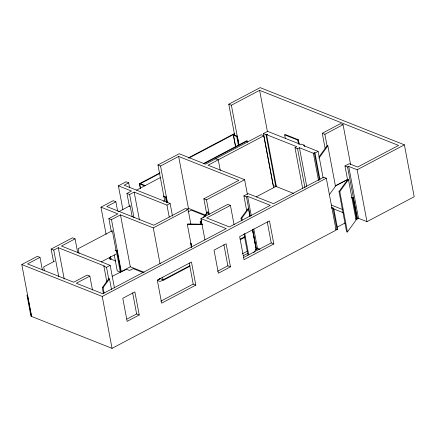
<?xml version="1.0" encoding="UTF-8"?>
<svg xmlns="http://www.w3.org/2000/svg" width="436" height="436" viewBox="0 0 436 436"><rect width="100%" height="100%" fill="white"/><g stroke="black" fill="none" stroke-linecap="round" stroke-linejoin="round"><path stroke-width="0.65" d="M103.414 293.613L102.286 287.656L108.689 278.844L109.496 278.855L111.496 289.45M104.095 292.965L103.092 287.673L109.496 278.855M191.562 246.869L187.311 224.366L187.605 223.951L202.408 224.208M200.658 224.611L200.162 221.968L201.759 219.76M203.361 217.559L207.362 212.049L208.168 212.065L208.67 214.708M201.465 224.627L200.969 221.979L201.77 220.878M204.571 217.019L208.168 212.065M241.506 220.839L241.004 218.191L247.697 208.975L248.504 208.991L249.883 216.267M242.187 220.191L241.811 218.202L248.504 208.991M318.901 157.058L327.055 145.842L327.861 145.858L335.491 186.232L329.278 194.778M318.934 158.143L327.861 145.858M253.774 252.618L256.134 249.365L252.384 229.505M339.001 191.557L347.656 179.637L348.462 179.648L356.092 220.027L347.432 231.947L346.625 231.93L339.001 191.557L339.808 191.568L348.462 179.648M234.693 135.476L228.78 104.193L260.156 87.641L404.39 144.834L414.2 196.745L366.965 221.668L358.501 218.316L357.384 218.905L347.574 166.993L344.969 165.958L347.732 180.602M228.78 104.193L231.385 105.229L259.616 90.334L398.58 145.433L357.634 167.043L349.231 163.707L344.969 165.958M122.93 209.798L118.401 185.84L126.086 181.785L128.696 182.82L129.574 187.48M163.495 201.312L164.688 200.68L157.952 164.971L179.196 153.761L205.449 164.17L261.278 134.713L263.884 135.749L273.694 187.66M128.696 182.82L124.151 185.218L170.105 203.438L172.498 216.082M157.952 164.971L160.557 166.007L178.656 156.453L238.868 180.33L203.857 198.805L206.626 213.444M140.447 188.248L139.569 183.621L159.974 172.858M188.772 157.663L234.372 133.601M140.392 188.521L139.52 183.894L140.147 183.561L145.15 185.545M159.892 173.381L140.092 183.829L139.569 183.621M188.695 158.186L234.895 133.808M234.639 134.315L233.434 134.953L233.958 135.16M235.631 147.117L233.385 135.22L234.012 134.888L237.375 136.223L238.999 144.812M106.117 234.432L100.961 207.149L113.191 200.696L115.856 201.754L117.616 211.068M129.47 206.74L126.958 193.431L131.498 191.033L118.401 185.84M233.385 135.22L236.743 136.555L237.375 136.223M136.473 190.194L160.328 177.61M115.856 201.754L106.771 206.544L153.826 225.205L185.48 208.501L188.09 209.536L190.854 224.175M126.958 193.431L129.623 194.489L134.163 192.091L166.961 205.094L170.105 203.438M203.345 163.614L246.623 140.779L247.147 140.986L247.397 142.305M203.868 163.822L247.147 140.986M273.056 184.853L263.377 133.607L267.639 131.356L300.9 144.545L301.63 144.158L304.241 145.193L304.492 146.523M118.581 211.771L130.091 205.694L132.212 216.899M263.884 135.749L208.054 165.206L244.618 179.703L247.386 194.347M263.377 133.607L265.982 134.637L267.513 134.212L266.587 134.702L276.397 186.613M246.662 210.528L243.898 195.884L248.16 193.639L273.481 203.677L323.686 177.185L326.297 178.22L336.102 230.132L112.041 348.359L31.61 316.465L21.8 264.554L37.382 256.335L39.992 257.365L42.379 270.009M53.535 261.714L51.148 249.07L72.463 237.822L75.068 238.857L77.712 252.831M111.382 231.925L108.869 218.61L117.884 213.858L100.961 207.149M39.992 257.365L27.55 263.927L73.679 282.223L87.238 275.067L89.843 276.102L92.487 290.076M51.148 249.07L53.759 250.101L58.299 247.708L104.427 265.998L103.904 266.271L106.793 281.58M75.068 238.857L61.443 246.046L110.177 265.371L114.455 288M108.869 218.61L111.474 219.646L120.489 214.888L153.287 227.897L188.09 209.536M163.598 196.603L165.473 197.35L166.105 197.018L167.102 202.304M285.286 138.19L284.659 134.888L285.291 134.555L298.388 139.749L299.26 144.376M54.598 261.142L43.66 266.914L44.407 270.865M284.659 134.888L297.755 140.081L298.388 139.749M302.644 188.27L294.976 147.673L296.829 146.692L266.587 134.702M325.158 148.578L322.264 133.274L340.467 123.671L343.072 124.701L350.62 164.634M294.976 147.673L297.581 148.709L299.434 147.728L313.38 153.259L314.312 152.769L314.966 153.031L318.111 151.368L323.141 177.992M304.241 145.193L303.511 145.58L318.111 151.368M322.264 133.274L324.875 134.304L343.072 124.701M186.717 209.291L188.466 208.37L205.4 215.084M203.857 198.805L206.468 199.835L244.618 179.703M187.981 211.945L191.29 210.196L205.078 215.662M115.104 250.482L116.33 250.967L116.962 250.635L120.957 271.786L120.331 272.119L117.257 270.898L114.259 255.038M101.103 261.976L116.09 254.068M109.491 257.72L109.741 259.038L110.264 259.246L111.42 258.635M89.843 276.102L76.289 283.253L102.771 293.755L226.246 228.6L200.92 218.561L204.947 239.86M103.904 266.271L106.509 267.306L110.177 265.371M200.92 218.561L227.826 204.364L230.431 205.4L234.078 224.698M230.431 205.4L206.675 217.935L229.391 226.943L270.336 205.334L247.621 196.331L246.504 196.919L243.898 195.884M256.286 196.843L276.909 185.959M112.117 276.397L120.069 272.304A0.861 0.382 -10.7 0 0 120.26 272.337L126.544 269.317L129.356 270.364A0.861 0.382 -10.7 0 0 129.59 270.358L129.906 270.293A0.861 0.382 -10.7 0 0 130.124 270.211L133.122 268.63L143.64 272.8M144.174 272.304L130.299 266.805L121.284 271.557L111.474 219.646M21.8 264.554L102.237 296.447L326.297 178.22M347.574 166.993L348.696 166.399L357.155 169.757L404.39 144.834M334.984 186.058L347.596 179.403M347.519 179.605L336.472 185.376A0.861 0.382 -10.7 0 1 336.232 185.42L336.189 185.425M159.723 279.182L157.347 280.435L159.952 281.465L162.764 280.315A0.861 0.382 -10.7 0 0 162.977 280.315M159.314 278.31L163.097 279.808L190.096 265.562M240.122 239.168L244.89 236.65M189.916 266.249L163.533 280.168A0.861 0.382 -10.7 0 1 163.315 280.244L162.999 280.31M240.291 239.664L245.065 237.146M242.503 253.708L247.681 250.973M243.386 255.654L247.991 253.223M259.954 249.245L257.431 248.242L256.314 248.831L252.667 229.532M255.621 249.299L256.254 248.967L252.635 229.805M331.36 207.912L333.066 208.588L333.693 208.255L337.693 229.401L337.061 229.734L335.355 229.058M351.563 197.775L352.702 198.227L353.329 197.89L357.329 219.041L356.697 219.373L355.558 218.921M126.843 319.108L136.632 313.947L139.237 314.983L134.877 291.907L122.789 298.289L127.149 321.359L139.237 314.983M160.835 301.172L193.208 284.092L195.819 285.128L191.459 262.052L157.287 280.086L161.647 303.156L195.819 285.128M217.504 271.274L227.87 265.807L230.475 266.837L226.115 243.768L214.027 250.144L218.387 273.219L230.475 266.837M243.795 257.404L271.23 242.923L273.835 243.958L269.475 220.889L239.658 236.623L244.013 259.692L273.835 243.958M337.306 227.085L345.067 222.992M241.004 218.191L241.811 218.202M200.162 221.968L200.969 221.979M187.311 224.366L202.784 224.633M102.286 287.656L103.092 287.673M351.629 197.219L353.329 197.89M215.646 158.791L218.267 159.816L220.267 170.471M331.3 205.051L342.451 209.471M331.425 207.351L333.693 208.255M333.704 208.909L343.628 212.844M275.983 186.45L293.499 193.399M273.187 185.518L275.792 186.554L265.982 134.637M139.52 183.894L144.518 185.878M163.604 196.026L166.105 197.018M259.191 249.648L257.3 248.901L256.395 249.376A0.785 0.349 -10.7 0 1 256.183 249.452L256.101 249.474A0.861 0.382 -10.7 0 1 255.861 249.517M115.736 250.15L116.962 250.635M115.785 261.05L110.771 259.06L110.264 256.395M357.155 169.757L366.965 221.668M348.696 166.399L358.501 218.316M352.702 198.227L356.697 219.373M339.808 191.568L347.432 231.947M324.875 134.304L327.136 146.283M333.066 208.588L337.061 229.734M314.966 153.031L319.997 179.648M314.312 152.769L319.468 180.057M313.38 153.259L318.536 180.548M299.434 147.728L306.731 186.33M297.755 140.081L298.507 144.049M297.581 148.709L305.004 187.971M259.616 90.334L267.415 131.596M267.241 221.831L271.23 242.923M231.385 105.229L238.933 145.161M236.743 136.555L238.367 145.144M247.621 196.331L251.267 215.629M253.785 228.938L257.431 248.242M246.504 196.919L250.15 216.218M233.56 135.612L235.685 146.85M244.689 233.429L248.689 254.608M244.007 234.078L248.008 255.256M223.881 244.71L227.87 265.807M206.468 199.835L209.231 214.479M178.656 156.453L188.466 208.37M191.595 245.893L191.093 243.25L190.57 243.043L191.442 247.67M189.224 262.995L193.208 284.092M160.557 166.007L167.473 202.609M165.473 197.35L166.47 202.636M166.961 205.094L169.228 217.074M153.287 227.897L160.077 263.835M162.595 277.143L163.097 279.808M134.163 192.091L139.444 220.044M129.623 194.489L134.021 217.782M120.489 214.888L130.299 266.805M132.648 292.85L136.632 313.947M116.33 250.967L120.331 272.119M116.063 250.455L112.33 230.677L78.153 248.711L79.025 253.327M109.888 257.262L110.264 259.246M106.509 267.306L108.777 279.285M102.237 296.447L112.041 348.359M58.299 247.708L64.206 278.986M53.759 250.101L58.784 276.724M27.468 295.259L26.945 295.052L30.94 316.204L31.463 316.411L27.468 295.259"/></g></svg>
